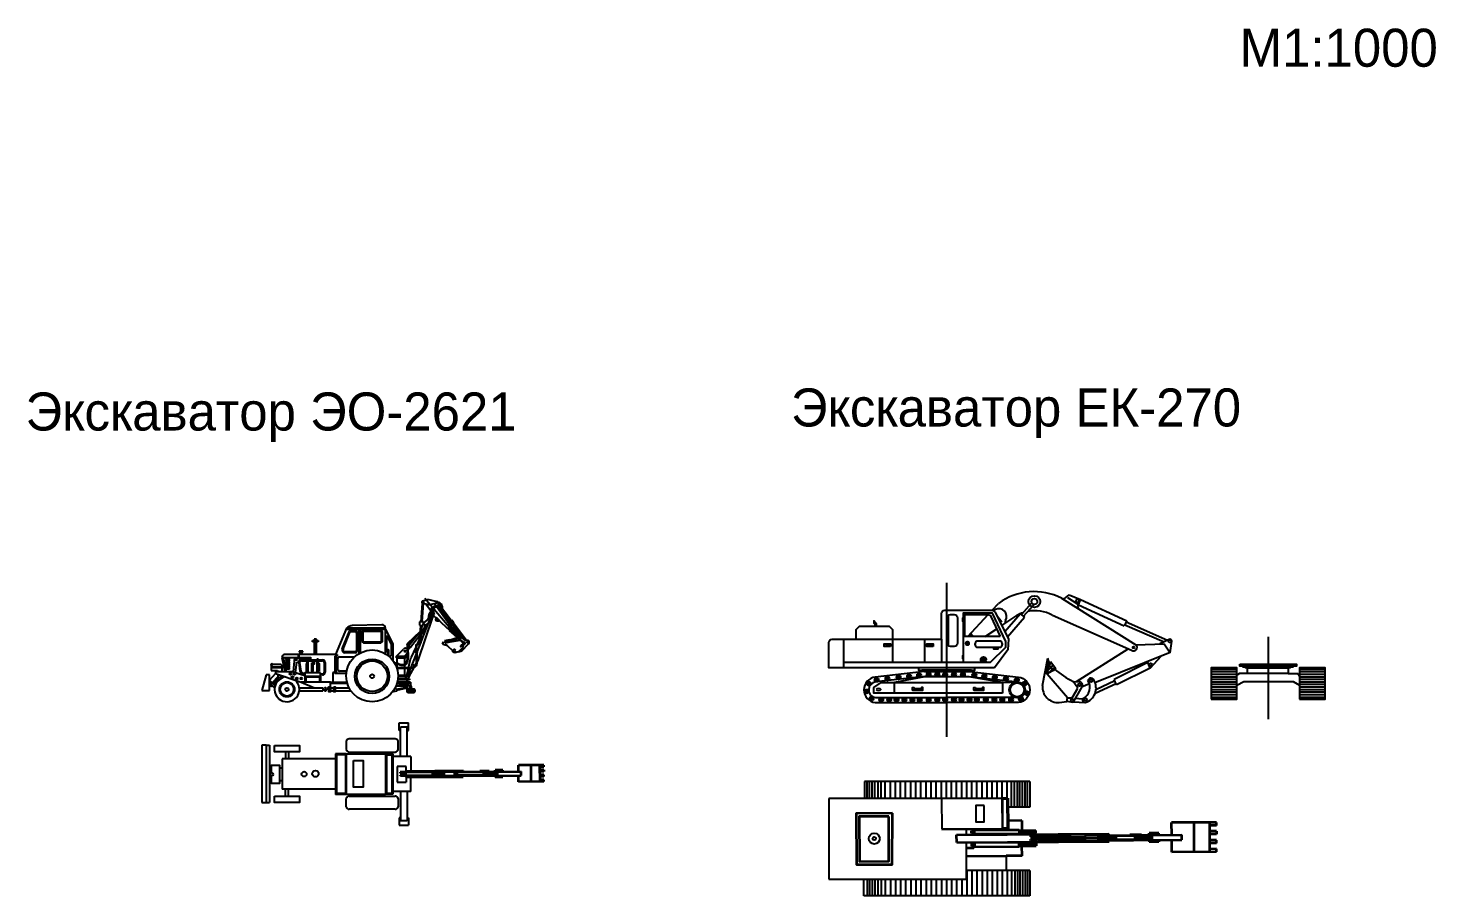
# Model space of a CAD drawing. Header units: millimetres. Extents: x 335.7 to 429.4, y 99.9 to 132.3.
# Drawn here: x 335.65 to 379.59, y 105.2 to 132.31 of the extents above; entities that cross this region are included whole.
import ezdxf

# ---------------------------------------------------------------- set-up
doc = ezdxf.new("R2010")
doc.units = ezdxf.units.MM
doc.linetypes.add('ACAD_ISO03W100', pattern=[30, 12, -18])
doc.layers.add('NABEREJNAJA', color=7, linetype='Continuous')
doc.layers.add('ПОС', color=7, linetype='Continuous')
pattern_1 = [(0, (333.09047, 101.65208), (0, 0.079375), [])]

msp = doc.modelspace()

# ---------------------------------------------------------------- hatches: boundary and pattern name
for points in [[(362.43, 113.073), (362.568, 113.073), (362.568, 112.997), (362.43, 112.997)], [(363.761, 113.073), (363.899, 113.073), (363.899, 112.997), (363.761, 112.997)], [(345.274, 112.305), (345.245, 112.305), (345.245, 112.377), (345.274, 112.377)], [(362.537, 111.989, 1), (362.41, 111.989, 1)], [(362.885, 112.028, 1), (362.758, 112.028, 1)], [(363.214, 112.065, 1), (363.087, 112.065, 1)], [(363.525, 112.1, 1), (363.398, 112.1, 1)], [(363.826, 112.12, 1), (363.7, 112.12, 1)], [(364.093, 112.12, 1), (363.966, 112.12, 1)], [(364.339, 112.12, 1), (364.212, 112.12, 1)], [(364.615, 112.12, 1), (364.488, 112.12, 1)], [(364.893, 112.12, 1), (364.766, 112.12, 1)], [(365.25, 112.1, 1), (365.123, 112.1, 1)], [(365.561, 112.065, 1), (365.434, 112.065, 1)], [(365.89, 112.028, 1), (365.763, 112.028, 1)], [(366.239, 111.989, 1), (366.112, 111.989, 1)], [(361.893, 111.59, 1), (361.767, 111.59, 1)], [(361.957, 111.833, 1), (361.831, 111.833, 1)], [(362.198, 111.951, 1), (362.072, 111.951, 1)], [(366.577, 111.951, 1), (366.45, 111.951, 1)], [(366.818, 111.833, 1), (366.691, 111.833, 1)], [(366.879, 111.538, 1), (366.752, 111.538, 1)], [(362.047, 111.37, 1), (361.92, 111.37, 1)], [(362.343, 111.332, 1), (362.216, 111.332, 1)], [(362.593, 111.332, 1), (362.466, 111.332, 1)], [(362.822, 111.332, 1), (362.695, 111.332, 1)], [(363.066, 111.332, 1), (362.94, 111.332, 1)], [(363.317, 111.332, 1), (363.19, 111.332, 1)], [(363.545, 111.332, 1), (363.418, 111.332, 1)], [(363.826, 111.332, 1), (363.7, 111.332, 1)], [(364.093, 111.332, 1), (363.966, 111.332, 1)], [(364.339, 111.332, 1), (364.212, 111.332, 1)], [(364.615, 111.332, 1), (364.488, 111.332, 1)], [(364.849, 111.332, 1), (364.722, 111.332, 1)], [(365.099, 111.332, 1), (364.972, 111.332, 1)], [(365.328, 111.332, 1), (365.201, 111.332, 1)], [(365.609, 111.332, 1), (365.482, 111.332, 1)], [(365.876, 111.332, 1), (365.749, 111.332, 1)], [(366.121, 111.332, 1), (365.994, 111.332, 1)], [(366.398, 111.332, 1), (366.271, 111.332, 1)], [(366.703, 111.354, 1), (366.576, 111.354, 1)]]:
    msp.add_hatch(color=256).paths.add_polyline_path(points)
h = msp.add_hatch(color=256)
edge = h.paths.add_edge_path()
edge.add_arc((364.97, 113.091), 0.0847, 0, 360)
h = msp.add_hatch(color=256)
edge = h.paths.add_edge_path()
edge.add_arc((365.47, 112.583), 0.0847, 0, 360)
h = msp.add_hatch()
h.set_pattern_fill('LINE', color=256, scale=0.025, style=0)
h.set_pattern_definition(pattern_1)
h.paths.add_polyline_path([(372.583, 112.33), (372.583, 111.347), (373.379, 111.347), (373.379, 112.33)])
h = msp.add_hatch()
h.set_pattern_fill('LINE', color=256, scale=0.025, style=0)
h.set_pattern_definition(pattern_1)
h.paths.add_polyline_path([(375.337, 111.347), (376.133, 111.347), (376.133, 112.33), (375.337, 112.33)])

# ---------------------------------------------------------------- linework, layer by layer
at = {"color": 1}
for p, q in [((364.321, 114.987), (364.321, 110.175)), ((348.034, 114.499), (349.136, 113.2)), ((347.52, 112.1), (348.349, 114.235))]:
    msp.add_line(p, q, dxfattribs=at)
for p, q in [((347.948, 114.351), (347.909, 113.765)), ((347.955, 113.762), (347.993, 114.345)), ((348.159, 114.457), (347.962, 114.405)), ((348.163, 114.292), (347.993, 114.334)), ((348.21, 114.12), (348.062, 114.316)), ((348.159, 114.457), (348.411, 114.403)), ((348.163, 114.292), (348.412, 114.357)), ((348.335, 114.337), (348.88, 113.586)), ((348.399, 114.25), (348.477, 114.308)), ((348.858, 113.802), (348.429, 114.372)), ((365.743, 114.124), (365.943, 114.341)), ((366.654, 113.988), (366.981, 114.353)), ((366.72, 113.936), (367.052, 114.306)), ((367.907, 114.499), (370.229, 113.049)), ((367.907, 114.499), (367.99, 114.486)), ((367.99, 114.486), (368.144, 114.608)), ((368.09, 114.52), (368.415, 114.315)), ((368.144, 114.608), (368.505, 114.458)), ((368.417, 114.236), (368.505, 114.458)), ((368.437, 114.299), (369.864, 113.638)), ((368.505, 114.458), (369.946, 113.8)), ((347.823, 112.552), (348.28, 113.911)), ((348.137, 113.852), (347.99, 113.737)), ((348.16, 114.01), (348.137, 113.852)), ((348.137, 113.852), (348.18, 113.949)), ((348.204, 113.77), (348.137, 113.852)), ((348.193, 114.037), (348.16, 114.01)), ((348.266, 114.087), (348.168, 113.954)), ((348.168, 113.954), (348.213, 113.937)), ((348.183, 114.041), (348.189, 114.057)), ((348.22, 114.027), (348.183, 114.041)), ((348.23, 113.978), (348.185, 113.863)), ((348.185, 113.863), (348.212, 113.824)), ((348.189, 114.057), (348.226, 114.043)), ((348.214, 114.101), (348.197, 114.054)), ((348.212, 113.824), (348.256, 113.939)), ((348.22, 114.027), (348.226, 114.043)), ((348.238, 114.092), (348.221, 114.045)), ((348.303, 113.996), (348.221, 114.026)), ((348.23, 113.978), (348.256, 113.939)), ((348.25, 113.922), (348.293, 113.905)), ((348.337, 113.996), (348.277, 114.171)), ((348.311, 114.069), (348.293, 113.905)), ((348.3, 113.967), (348.809, 113.504)), ((348.303, 113.996), (348.337, 113.996)), ((348.375, 113.874), (348.385, 113.905)), ((348.385, 113.905), (348.49, 113.808)), ((348.46, 113.795), (348.49, 113.808)), ((348.812, 113.767), (348.466, 114.216)), ((348.552, 114.104), (348.602, 114.141)), ((348.835, 113.784), (348.578, 114.123)), ((348.789, 113.749), (348.88, 113.819)), ((348.854, 113.799), (348.886, 113.758)), ((348.945, 113.734), (348.88, 113.819)), ((364.367, 113.963), (364.367, 113.027)), ((364.982, 113.302), (365.62, 113.991)), ((365.895, 113.951), (366.049, 113.769)), ((366.045, 113.649), (366.513, 113.961)), ((366.135, 113.466), (366.62, 114.015)), ((366.218, 113.299), (366.756, 113.908)), ((366.62, 114.015), (366.756, 113.908)), ((367.621, 113.972), (370.094, 112.879)), ((368.449, 114.161), (368.417, 114.236)), ((369.946, 113.8), (369.862, 113.638)), ((345.593, 113.564), (345.249, 112.741)), ((345.46, 112.922), (345.681, 113.474)), ((345.488, 112.911), (345.709, 113.462)), ((346.809, 113.527), (345.581, 113.527)), ((346.809, 113.564), (345.593, 113.564)), ((345.71, 113.463), (345.864, 113.463)), ((345.711, 113.493), (345.867, 113.493)), ((346.695, 113.675), (345.77, 113.647)), ((345.901, 113.423), (345.901, 112.873)), ((345.931, 113.425), (345.931, 112.871)), ((345.979, 113.527), (345.979, 112.773)), ((346.021, 113.527), (346.021, 112.796)), ((346.809, 112.768), (346.809, 113.564)), ((346.809, 113.527), (347.038, 113.072)), ((347.889, 113.46), (347.488, 113.076)), ((347.821, 113.367), (347.51, 113.07)), ((347.889, 113.453), (347.54, 113.01)), ((347.871, 113.767), (347.866, 113.659)), ((347.866, 113.659), (347.986, 113.653)), ((347.902, 113.657), (347.869, 113.163)), ((347.991, 113.761), (347.871, 113.767)), ((347.915, 113.161), (347.948, 113.654)), ((348.048, 113.649), (347.93, 113.381)), ((347.986, 113.653), (347.99, 113.761)), ((348.048, 113.649), (347.989, 113.721)), ((348.204, 113.77), (348.048, 113.649)), ((348.855, 113.665), (348.79, 113.749)), ((348.826, 113.524), (348.797, 113.49)), ((348.797, 113.49), (349.037, 113.284)), ((348.845, 113.727), (348.814, 113.768)), ((348.886, 113.758), (348.845, 113.727)), ((348.855, 113.665), (348.945, 113.734)), ((348.893, 113.602), (348.864, 113.568)), ((349.197, 113.258), (348.873, 113.679)), ((348.893, 113.602), (349.066, 113.305)), ((349.293, 113.184), (348.9, 113.7)), ((349.333, 113.182), (348.928, 113.721)), ((349.01, 113.402), (349.297, 113.181)), ((365.071, 113.392), (365.132, 113.302)), ((365.079, 113.4), (365.145, 113.302)), ((365.525, 113.302), (365.885, 113.542)), ((369.88, 113.672), (371.112, 113.143)), ((369.928, 113.765), (371.219, 113.194)), ((344.53, 113.138), (344.53, 113.178)), ((344.705, 113.138), (344.53, 113.138)), ((344.532, 113.178), (344.705, 113.178)), ((344.658, 113.223), (344.581, 113.223)), ((344.581, 113.223), (344.581, 113.178)), ((344.581, 113.138), (344.581, 112.741)), ((344.619, 113.178), (344.619, 113.138)), ((344.658, 113.178), (344.658, 113.223)), ((344.658, 112.741), (344.658, 113.138)), ((344.705, 113.178), (344.705, 113.138)), ((346.849, 113.336), (346.988, 113.06)), ((346.849, 112.824), (346.849, 113.336)), ((346.988, 113.06), (346.988, 112.708)), ((347.038, 113.072), (347.038, 112.561)), ((347.488, 112.944), (347.472, 112.927)), ((347.488, 113.069), (347.488, 113.076)), ((347.488, 113.059), (347.488, 112.915)), ((347.572, 112.953), (347.509, 112.887)), ((347.51, 113.069), (347.51, 113.07)), ((347.51, 113.059), (347.51, 112.885)), ((347.53, 112.989), (347.51, 112.968)), ((347.525, 112.994), (347.54, 113.01)), ((347.577, 112.949), (347.525, 112.994)), ((347.59, 112.965), (347.54, 113.01)), ((347.59, 112.965), (347.577, 112.949)), ((347.881, 113.335), (347.59, 112.965)), ((347.76, 112.997), (347.602, 112.638)), ((347.876, 113.259), (347.792, 113.068)), ((347.863, 113.135), (347.865, 113.163)), ((347.919, 113.133), (347.863, 113.135)), ((347.865, 113.163), (347.92, 113.161)), ((347.87, 113.135), (347.872, 113.098)), ((347.912, 113.133), (347.906, 113.096)), ((347.919, 113.133), (347.92, 113.161)), ((348.687, 113.103), (348.578, 113.115)), ((348.578, 113.114), (348.619, 113.054)), ((348.619, 113.054), (348.74, 113.025)), ((348.662, 113.176), (348.82, 113.216)), ((348.732, 113.116), (348.662, 113.176)), ((348.673, 113.091), (348.717, 113.128)), ((348.673, 113.091), (348.969, 112.799)), ((348.697, 113.146), (348.822, 113.178)), ((348.732, 113.116), (348.824, 113.139)), ((348.82, 113.216), (348.824, 113.139)), ((348.821, 113.198), (349.046, 113.275)), ((348.823, 113.16), (349.075, 113.247)), ((348.824, 113.143), (349.135, 113.187)), ((349.037, 113.284), (349.248, 113.076)), ((349.22, 112.966), (349.084, 112.829)), ((349.129, 113.255), (349.144, 113.192)), ((349.144, 113.192), (349.25, 113.115)), ((349.229, 113.083), (349.146, 113.01)), ((349.244, 113.067), (349.161, 112.994)), ((349.189, 112.855), (349.401, 113.077)), ((349.22, 112.966), (349.248, 113.076)), ((349.243, 113.058), (349.283, 113.073)), ((349.269, 113.119), (349.25, 113.115)), ((349.374, 113.183), (349.297, 113.181)), ((362.43, 113.073), (362.43, 112.997)), ((363.761, 113.073), (363.761, 112.997)), ((365.99, 113.302), (365.994, 113.307)), ((368.371, 111.897), (369.992, 112.924)), ((370.229, 113.049), (371.113, 113.075)), ((371.265, 113.216), (370.972, 113.075)), ((371.113, 113.075), (371.304, 112.797)), ((371.304, 112.797), (371.348, 113.158)), ((343.574, 112.648), (343.668, 112.206)), ((343.614, 112.652), (343.711, 112.206)), ((343.614, 112.652), (344.472, 112.652)), ((345.103, 112.741), (343.658, 112.741)), ((343.796, 112.589), (343.717, 112.589)), ((343.796, 112.532), (343.717, 112.532)), ((343.719, 112.625), (343.798, 112.625)), ((343.719, 112.568), (343.798, 112.568)), ((343.719, 112.506), (343.798, 112.506)), ((343.965, 112.652), (343.921, 112.206)), ((343.982, 112.607), (343.979, 112.581)), ((343.979, 112.581), (344.056, 112.577)), ((344.472, 112.619), (343.982, 112.607)), ((344.003, 112.18), (344.037, 112.504)), ((344.037, 112.504), (344.098, 112.504)), ((344.089, 112.652), (344.089, 112.741)), ((344.098, 112.493), (344.132, 112.22)), ((344.228, 112.852), (344.11, 112.852)), ((344.11, 112.852), (344.11, 112.816)), ((344.11, 112.816), (344.228, 112.816)), ((344.11, 112.652), (344.11, 112.741)), ((344.127, 112.496), (344.162, 112.223)), ((344.145, 112.741), (344.145, 112.816)), ((344.169, 112.852), (344.169, 112.816)), ((344.182, 112.576), (344.365, 112.576)), ((344.182, 112.546), (344.365, 112.546)), ((344.194, 112.741), (344.194, 112.816)), ((344.228, 112.816), (344.228, 112.852)), ((344.365, 112.491), (344.334, 112.46)), ((344.365, 112.168), (344.365, 112.611)), ((344.365, 112.611), (344.395, 112.611)), ((344.395, 112.168), (344.395, 112.611)), ((344.395, 112.576), (344.674, 112.576)), ((344.395, 112.546), (344.674, 112.546)), ((344.472, 112.652), (344.472, 112.619)), ((344.674, 112.168), (344.674, 112.611)), ((344.674, 112.611), (344.704, 112.611)), ((344.704, 112.168), (344.704, 112.611)), ((344.704, 112.576), (344.841, 112.576)), ((344.704, 112.546), (344.841, 112.546)), ((344.704, 112.491), (344.736, 112.46)), ((344.895, 112.493), (344.895, 112.188)), ((344.925, 112.493), (344.925, 112.188)), ((345.249, 112.741), (345.103, 112.741)), ((345.299, 112.694), (345.228, 112.694)), ((345.228, 112.694), (345.228, 112.152)), ((345.249, 112.741), (345.299, 112.741)), ((345.263, 112.694), (345.263, 112.152)), ((345.299, 112.741), (345.299, 112.694)), ((345.325, 112.274), (345.325, 112.616)), ((345.383, 112.67), (345.841, 112.67)), ((345.859, 112.828), (345.535, 112.828)), ((345.861, 112.798), (345.535, 112.798)), ((346.849, 112.824), (346.882, 112.793)), ((346.884, 112.888), (346.884, 112.717)), ((346.905, 112.888), (346.905, 112.701)), ((346.988, 112.708), (346.947, 112.664)), ((347.17, 112.71), (347.366, 112.914)), ((347.17, 112.677), (347.17, 112.71)), ((347.17, 112.642), (347.402, 112.642)), ((347.17, 112.474), (347.17, 112.642)), ((347.402, 112.642), (347.402, 112.429)), ((347.418, 112.71), (347.498, 112.791)), ((347.418, 112.677), (347.418, 112.71)), ((347.489, 112.662), (347.489, 112.782)), ((347.51, 112.811), (347.51, 112.66)), ((347.528, 112.327), (347.602, 112.638)), ((347.768, 112.8), (347.768, 112.575)), ((347.785, 112.482), (347.823, 112.552)), ((347.788, 112.8), (347.788, 112.575)), ((349.082, 112.828), (348.969, 112.799)), ((349.082, 112.828), (349.189, 112.855)), ((367.312, 111.772), (367.479, 112.631)), ((367.442, 112.196), (367.565, 112.528)), ((367.459, 112.527), (367.473, 112.455)), ((367.528, 112.454), (367.479, 112.631)), ((367.565, 112.528), (367.728, 112.307)), ((371.295, 112.809), (368.952, 111.856)), ((370.602, 112.491), (369.547, 111.964)), ((370.67, 112.315), (370.59, 112.522)), ((371.004, 112.681), (370.67, 112.315)), ((343.087, 112.113), (342.95, 111.621)), ((343.187, 112.113), (343.087, 112.113)), ((343.379, 112.152), (343.187, 111.938)), ((343.187, 111.621), (343.187, 112.113)), ((343.258, 112.461), (343.219, 112.422)), ((343.219, 112.422), (343.23, 112.411)), ((343.23, 112.411), (343.269, 112.449)), ((343.24, 112.37), (343.24, 112.245)), ((343.24, 112.36), (343.584, 112.36)), ((343.24, 112.341), (343.584, 112.341)), ((343.24, 112.245), (343.432, 112.245)), ((343.258, 112.41), (343.244, 112.424)), ((343.27, 112.42), (343.255, 112.435)), ((343.269, 112.449), (343.258, 112.461)), ((343.453, 112.053), (343.275, 111.854)), ((343.527, 112.43), (343.296, 112.43)), ((343.921, 112.206), (343.379, 112.206)), ((343.379, 112.206), (343.379, 112.152)), ((343.379, 112.152), (344.175, 111.881)), ((343.432, 112.245), (343.465, 112.206)), ((343.453, 112.053), (343.457, 112.126)), ((343.453, 112.053), (343.487, 112.021)), ((343.486, 112.022), (343.628, 112.067)), ((343.584, 112.206), (343.584, 112.37)), ((343.796, 112.471), (343.717, 112.471)), ((343.796, 112.41), (343.717, 112.41)), ((343.796, 112.35), (343.717, 112.35)), ((343.796, 112.29), (343.717, 112.29)), ((343.719, 112.446), (343.798, 112.446)), ((343.719, 112.386), (343.798, 112.386)), ((343.719, 112.326), (343.798, 112.326)), ((343.921, 112.206), (344.29, 112.09)), ((344.29, 112.09), (344.29, 111.881)), ((344.319, 112.065), (344.319, 111.881)), ((344.334, 112.46), (344.334, 112.225)), ((344.365, 112.195), (344.334, 112.225)), ((344.704, 112.195), (344.736, 112.225)), ((344.728, 112.033), (344.728, 112.065)), ((344.736, 112.46), (344.736, 112.225)), ((344.841, 112.134), (344.775, 112.134)), ((344.841, 112.104), (344.775, 112.104)), ((344.775, 112.065), (344.775, 111.881)), ((345.228, 112.182), (345.165, 112.182)), ((345.165, 112.182), (345.165, 111.881)), ((345.585, 112.152), (345.228, 112.152)), ((345.594, 112.22), (345.384, 112.22)), ((347.17, 112.327), (347.17, 112.453)), ((347.17, 112.294), (347.17, 112.307)), ((347.199, 112.1), (347.572, 112.1)), ((347.547, 112.055), (347.199, 112.055)), ((347.402, 112.407), (347.402, 112.324)), ((347.402, 112.304), (347.402, 112.1)), ((347.453, 112.055), (347.417, 111.983)), ((347.547, 112.055), (347.454, 111.878)), ((347.474, 112.1), (347.523, 112.308)), ((347.547, 112.055), (347.705, 112.34)), ((347.65, 112.435), (347.713, 112.408)), ((347.713, 112.408), (347.764, 112.473)), ((347.731, 112.386), (347.756, 112.432)), ((368.097, 111.388), (367.396, 112.202)), ((367.434, 112.266), (367.4, 112.224)), ((367.473, 112.455), (367.434, 112.266)), ((367.442, 112.196), (367.646, 112.417)), ((367.484, 112.151), (367.442, 112.196)), ((367.511, 112.382), (367.458, 112.382)), ((367.473, 112.455), (367.539, 112.455)), ((367.484, 112.151), (367.694, 112.352)), ((367.659, 112.243), (367.484, 112.151)), ((367.728, 112.307), (367.659, 112.243)), ((370.67, 112.315), (369.624, 111.791)), ((342.95, 111.621), (343.187, 111.621)), ((343.363, 111.77), (343.187, 111.938)), ((343.347, 111.705), (343.187, 111.867)), ((343.214, 111.806), (343.203, 111.796)), ((343.203, 111.796), (343.249, 111.747)), ((343.221, 111.833), (343.204, 111.816)), ((343.204, 111.816), (343.269, 111.748)), ((343.249, 111.747), (343.26, 111.757)), ((343.269, 111.748), (343.286, 111.767)), ((343.486, 112.021), (343.308, 111.822)), ((344.118, 111.705), (344.848, 111.705)), ((344.118, 111.605), (344.848, 111.605)), ((344.29, 111.881), (344.175, 111.881)), ((344.175, 111.881), (344.591, 111.705)), ((345.096, 111.881), (344.29, 111.881)), ((344.728, 112.033), (344.319, 112.033)), ((344.745, 112.033), (344.728, 112.033)), ((344.745, 112.033), (344.745, 111.881)), ((344.848, 111.705), (344.848, 111.605)), ((344.848, 111.705), (344.918, 111.61)), ((345.038, 111.731), (344.949, 111.61)), ((345.038, 111.705), (345.019, 111.705)), ((345.086, 111.705), (345.192, 111.705)), ((345.086, 111.605), (345.192, 111.605)), ((345.096, 111.731), (345.096, 111.881)), ((345.096, 111.881), (345.605, 111.881)), ((345.096, 111.846), (345.614, 111.846)), ((345.239, 111.705), (345.671, 111.705)), ((345.239, 111.605), (345.732, 111.605)), ((347.054, 111.584), (347.171, 111.608)), ((347.092, 111.672), (347.156, 111.685)), ((347.469, 111.75), (347.131, 111.75)), ((347.156, 111.685), (347.171, 111.608)), ((347.16, 111.663), (347.474, 111.726)), ((347.586, 111.845), (347.166, 111.844)), ((347.166, 111.634), (347.479, 111.698)), ((347.586, 111.878), (347.175, 111.877)), ((347.56, 111.95), (347.19, 111.95)), ((347.509, 111.983), (347.194, 111.983)), ((347.586, 111.776), (347.211, 111.844)), ((347.221, 111.807), (347.211, 111.844)), ((347.468, 111.753), (347.221, 111.808)), ((347.586, 111.774), (347.469, 111.75)), ((347.469, 111.75), (347.484, 111.673)), ((347.475, 111.64), (347.728, 111.64)), ((347.581, 111.692), (347.484, 111.673)), ((347.505, 111.667), (347.698, 111.667)), ((347.509, 111.983), (347.56, 111.983)), ((347.56, 111.983), (347.56, 111.95)), ((347.586, 111.878), (347.586, 111.845)), ((347.586, 111.845), (347.586, 111.776)), ((368.242, 111.388), (368.413, 111.692)), ((368.542, 111.733), (368.26, 111.244)), ((368.276, 111.901), (368.459, 111.892)), ((368.413, 111.692), (368.276, 111.901)), ((368.783, 111.823), (368.533, 111.727)), ((369.609, 111.825), (368.953, 111.523)), ((369.567, 111.92), (368.982, 111.644)), ((369.624, 111.791), (369.547, 111.964)), ((347.475, 111.587), (347.729, 111.587)), ((347.505, 111.56), (347.698, 111.56)), ((367.832, 111.245), (368.074, 111.274)), ((368.074, 111.274), (368.097, 111.388)), ((368.26, 111.244), (368.074, 111.274)), ((368.097, 111.388), (368.242, 111.388)), ((368.275, 111.27), (368.645, 111.246)), ((368.337, 111.377), (368.566, 111.362)), ((347.234, 110.61), (347.527, 110.61)), ((347.234, 110.374), (347.234, 110.61)), ((347.277, 110.374), (347.234, 110.374)), ((347.277, 109.556), (347.277, 110.469)), ((347.483, 110.469), (347.277, 110.469)), ((347.483, 109.556), (347.483, 110.469)), ((347.483, 110.374), (347.527, 110.374)), ((347.527, 110.374), (347.527, 110.61)), ((343.087, 109.907), (342.951, 109.907)), ((342.951, 109.907), (342.951, 108.122)), ((343.087, 109.907), (343.087, 108.121)), ((343.087, 109.907), (343.185, 109.907)), ((343.185, 109.907), (343.185, 108.124)), ((345.585, 110.033), (345.585, 109.773)), ((347.112, 110.11), (345.672, 110.11)), ((347.199, 109.773), (347.199, 110.033)), ((345.249, 109.482), (343.581, 109.482)), ((343.581, 109.482), (343.581, 108.536)), ((343.684, 109.7), (343.684, 109.482)), ((343.784, 109.7), (343.784, 109.482)), ((345.585, 109.643), (345.249, 109.643)), ((345.249, 109.643), (345.249, 108.375)), ((345.555, 109.613), (345.279, 109.613)), ((345.279, 109.613), (345.279, 108.405)), ((345.555, 109.613), (345.555, 108.405)), ((345.585, 109.643), (346.806, 109.643)), ((345.585, 109.643), (345.585, 108.375)), ((345.672, 109.697), (347.112, 109.697)), ((346.202, 109.697), (346.202, 109.643)), ((346.582, 109.697), (346.582, 109.643)), ((346.806, 109.643), (346.806, 108.375)), ((346.806, 109.643), (347.038, 109.643)), ((346.836, 109.613), (346.836, 108.406)), ((346.836, 109.613), (347.008, 109.613)), ((347.008, 109.613), (347.008, 108.406)), ((347.038, 109.643), (347.038, 108.376)), ((347.594, 109.556), (347.038, 109.556)), ((347.594, 109.556), (347.594, 109.103)), ((343.581, 109.194), (343.508, 109.194)), ((347.448, 109.241), (347.171, 109.241)), ((347.171, 109.241), (347.171, 108.755)), ((347.448, 109.102), (347.448, 109.241)), ((347.448, 108.91), (347.448, 109.102)), ((348.634, 109.079), (348.635, 108.954)), ((343.581, 108.8), (343.508, 108.8)), ((345.249, 108.536), (343.581, 108.536)), ((343.684, 108.323), (343.684, 108.536)), ((343.684, 108.323), (343.684, 108.536)), ((343.784, 108.323), (343.784, 108.536)), ((347.171, 108.755), (347.448, 108.755)), ((347.448, 108.91), (347.448, 108.755)), ((347.594, 108.464), (347.594, 108.911)), ((366.92, 108.775), (361.763, 108.775)), ((361.763, 108.775), (361.763, 108.25)), ((361.839, 108.25), (361.839, 108.775)), ((361.918, 108.25), (361.918, 108.775)), ((361.997, 108.25), (361.997, 108.775)), ((362.077, 108.25), (362.077, 108.775)), ((362.17, 108.775), (362.17, 108.25)), ((362.277, 108.25), (362.277, 108.775)), ((362.407, 108.25), (362.407, 108.775)), ((362.566, 108.25), (362.566, 108.775)), ((362.725, 108.25), (362.725, 108.775)), ((362.884, 108.25), (362.884, 108.775)), ((363.042, 108.25), (363.042, 108.775)), ((363.203, 108.25), (363.203, 108.775)), ((363.362, 108.25), (363.362, 108.775)), ((363.521, 108.25), (363.521, 108.775)), ((363.68, 108.25), (363.68, 108.775)), ((363.838, 108.25), (363.838, 108.775)), ((363.997, 108.25), (363.997, 108.775)), ((364.158, 108.25), (364.158, 108.775)), ((364.317, 108.25), (364.317, 108.775)), ((364.476, 108.25), (364.476, 108.775)), ((364.634, 108.25), (364.634, 108.775)), ((364.793, 108.25), (364.793, 108.775)), ((364.952, 108.25), (364.952, 108.775)), ((365.11, 108.25), (365.11, 108.775)), ((365.268, 108.25), (365.268, 108.775)), ((365.427, 108.25), (365.427, 108.775)), ((365.586, 108.25), (365.586, 108.775)), ((365.745, 108.25), (365.745, 108.775)), ((365.903, 108.25), (365.903, 108.775)), ((366.054, 108.251), (366.054, 108.775)), ((366.213, 108.251), (366.213, 108.775)), ((366.342, 107.979), (366.342, 108.775)), ((366.442, 107.979), (366.442, 108.775)), ((366.53, 107.979), (366.53, 108.775)), ((366.61, 107.979), (366.61, 108.775)), ((366.689, 107.979), (366.689, 108.775)), ((366.768, 107.979), (366.768, 108.775)), ((366.848, 107.979), (366.848, 108.775)), ((366.92, 108.775), (366.92, 107.977)), ((342.951, 108.122), (343.087, 108.121)), ((343.087, 108.121), (343.185, 108.121)), ((345.585, 108.375), (345.249, 108.375)), ((345.555, 108.405), (345.279, 108.405)), ((346.806, 108.375), (345.585, 108.375)), ((345.585, 107.984), (345.585, 108.245)), ((345.672, 108.321), (347.112, 108.321)), ((346.202, 108.321), (346.202, 108.375)), ((346.582, 108.321), (346.582, 108.375)), ((347.038, 108.376), (346.806, 108.376)), ((347.008, 108.406), (346.836, 108.406)), ((347.594, 108.464), (347.038, 108.464)), ((347.199, 108.245), (347.199, 107.984)), ((347.277, 108.462), (347.277, 107.549)), ((347.483, 108.462), (347.483, 107.549)), ((360.646, 108.25), (360.646, 105.731)), ((366.045, 108.25), (360.646, 108.25)), ((364.163, 108.25), (364.168, 107.291)), ((366.045, 108.251), (366.05, 107.299)), ((366.234, 108.251), (366.045, 108.251)), ((366.065, 108.231), (366.07, 107.319)), ((347.112, 107.908), (345.672, 107.908)), ((366.92, 107.977), (366.236, 107.977)), ((347.277, 107.644), (347.234, 107.644)), ((347.234, 107.644), (347.234, 107.408)), ((347.234, 107.408), (347.527, 107.408)), ((347.483, 107.549), (347.277, 107.549)), ((347.483, 107.644), (347.527, 107.644)), ((347.527, 107.644), (347.527, 107.408)), ((364.942, 107.117), (364.942, 107.295)), ((366.239, 107.3), (366.05, 107.299)), ((364.941, 105.731), (364.941, 106.877)), ((368.646, 107.095), (368.646, 106.938)), ((366.185, 106.453), (366.185, 106.002)), ((366.92, 106.002), (364.941, 106.002)), ((364.952, 106.002), (364.952, 105.206)), ((365.11, 106.002), (365.11, 105.206)), ((365.268, 106.002), (365.268, 105.206)), ((365.427, 106.002), (365.427, 105.206)), ((365.586, 106.002), (365.586, 105.206)), ((365.745, 106.002), (365.745, 105.206)), ((365.903, 106.002), (365.903, 105.206)), ((366.054, 106.002), (366.054, 105.206)), ((366.213, 106.002), (366.213, 105.206)), ((366.349, 106.002), (366.349, 105.206)), ((366.446, 106.002), (366.446, 105.206)), ((366.53, 106.002), (366.53, 105.206)), ((366.61, 106.002), (366.61, 105.206)), ((366.689, 106.002), (366.689, 105.206)), ((366.768, 106.002), (366.768, 105.206)), ((366.848, 106.002), (366.848, 105.206)), ((366.92, 106.002), (366.92, 105.205)), ((360.646, 105.731), (364.941, 105.731)), ((361.739, 105.205), (361.739, 105.709)), ((361.839, 105.731), (361.839, 105.206)), ((361.918, 105.731), (361.918, 105.206)), ((361.997, 105.731), (361.997, 105.206)), ((362.077, 105.731), (362.077, 105.206)), ((362.181, 105.206), (362.181, 105.731)), ((362.28, 105.731), (362.28, 105.206)), ((362.407, 105.731), (362.407, 105.206)), ((362.566, 105.731), (362.566, 105.206)), ((362.725, 105.731), (362.725, 105.206)), ((362.884, 105.731), (362.884, 105.206)), ((363.042, 105.731), (363.042, 105.206)), ((363.203, 105.731), (363.203, 105.206)), ((363.362, 105.731), (363.362, 105.206)), ((363.521, 105.731), (363.521, 105.206)), ((363.68, 105.731), (363.68, 105.206)), ((363.838, 105.731), (363.838, 105.206)), ((363.997, 105.731), (363.997, 105.206)), ((364.158, 105.731), (364.158, 105.206)), ((364.317, 105.731), (364.317, 105.206)), ((364.476, 105.731), (364.476, 105.206)), ((364.634, 105.731), (364.634, 105.206)), ((364.793, 105.731), (364.793, 105.206)), ((366.92, 105.205), (361.739, 105.205))]:
    msp.add_line(p, q)
at = {"color": 1, "linetype": 'ACAD_ISO03W100'}
for p, q in [((374.366, 110.72), (374.366, 113.3)), ((369.645, 107.008), (367.066, 107.008))]:
    msp.add_line(p, q, dxfattribs=at)
at = {"color": 7, "lineweight": 35}
for p, q in [((351.356, 108.772), (351.353, 109.29)), ((372.048, 106.572), (372.043, 107.497))]:
    msp.add_line(p, q, dxfattribs=at)
for points in [[(348.545, 114.322), (348.555, 114.309), (348.528, 114.288), (348.518, 114.3)], [(364.849, 113.876), (364.818, 113.876), (364.818, 113.787), (364.849, 113.787)], [(348.774, 113.578), (348.815, 113.618), (348.88, 113.551), (348.839, 113.51)], [(347.482, 113.069), (347.518, 113.069), (347.518, 113.059), (347.482, 113.059)], [(362.568, 112.997), (362.372, 112.997), (362.372, 113.073), (362.568, 113.073)], [(363.899, 112.997), (363.703, 112.997), (363.703, 113.073), (363.899, 113.073)], [(365.931, 112.94), (365.786, 112.94), (365.786, 112.918), (365.931, 112.918)], [(344.508, 112.479), (344.537, 112.479), (344.537, 112.226), (344.508, 112.226)], [(344.569, 112.448), (344.591, 112.448), (344.591, 112.491), (344.569, 112.491)], [(347.139, 112.642), (347.434, 112.642), (347.434, 112.677), (347.139, 112.677)], [(347.759, 112.809), (347.796, 112.809), (347.796, 112.8), (347.759, 112.8)], [(348.998, 112.87), (348.957, 112.907), (348.897, 112.842), (348.939, 112.805)], [(364.849, 112.707), (364.818, 112.707), (364.818, 112.617), (364.849, 112.617)], [(344.775, 112.168), (344.29, 112.168), (344.29, 112.065), (344.775, 112.065)], [(345.274, 112.305), (345.245, 112.305), (345.245, 112.377), (345.274, 112.377)], [(365.202, 112.324), (363.44, 112.324), (363.44, 112.259), (365.202, 112.259)], [(365.097, 112.259), (363.551, 112.259), (363.551, 112.226), (365.097, 112.226)], [(365.027, 112.226), (363.63, 112.226), (363.63, 112.209), (365.027, 112.209)], [(372.583, 111.347), (373.379, 111.347), (373.379, 112.33), (372.583, 112.33)], [(373.477, 112.445), (375.239, 112.445), (375.239, 112.38), (373.477, 112.38)], [(373.582, 112.38), (375.128, 112.38), (375.128, 112.347), (373.582, 112.347)], [(373.651, 112.347), (375.049, 112.347), (375.049, 112.33), (373.651, 112.33)], [(373.713, 112.33), (374.977, 112.33), (374.977, 112.154), (373.713, 112.154)], [(375.337, 111.347), (376.133, 111.347), (376.133, 112.33), (375.337, 112.33)], [(345.038, 111.731), (345.086, 111.731), (345.086, 111.579), (345.038, 111.579)], [(345.192, 111.731), (345.239, 111.731), (345.239, 111.579), (345.192, 111.579)], [(366.066, 111.533), (362.695, 111.533), (362.695, 111.874), (366.066, 111.874)], [(343.347, 109.905), (344.121, 109.905), (344.121, 109.7), (343.347, 109.7)], [(345.804, 109.431), (346.108, 109.431), (346.108, 108.599), (345.804, 108.599)], [(343.347, 108.323), (344.121, 108.323), (344.121, 108.118), (343.347, 108.118)], [(365.498, 108.032), (365.233, 108.032), (365.233, 107.514), (365.498, 107.514)]]:
    msp.add_lwpolyline(points, close=True)
for points in [[(365.818, 112.324), (360.646, 112.324), (360.646, 113.119, -0.414214), (360.746, 113.219), (364.163, 113.219), (364.163, 114.024, -0.414214), (364.263, 114.124), (365.747, 114.124, -0.284893), (365.836, 114.068), (366.254, 113.226), (366.234, 112.886), (365.818, 112.324)], [(364.329, 112.209), (363.63, 112.209), (362.092, 112.036, 0.893866), (362.092, 111.244), (364.354, 111.244)], [(364.329, 112.057), (363.639, 112.057), (362.109, 111.885, 0.880279), (362.101, 111.396), (364.354, 111.396)], [(364.329, 112.209), (365.027, 112.209), (366.566, 112.036, -0.893866), (366.566, 111.244), (364.354, 111.244)], [(364.329, 112.057), (365.019, 112.057), (366.549, 111.885, -0.880279), (366.556, 111.396), (364.354, 111.396)]]:
    msp.add_lwpolyline(points, format="xyb")
for points in [[(361.1, 112.504), (365.693, 112.504), (366.167, 112.968), (366.167, 113.152), (365.75, 114.037), (364.834, 114.037), (364.834, 113.876)], [(362.643, 112.504), (362.643, 113.515), (362.543, 113.615), (361.589, 113.615), (361.489, 113.515), (361.489, 113.219)], [(362.133, 113.615), (362.133, 113.694), (362.051, 113.792), (362.051, 113.724), (362.079, 113.694), (362.079, 113.615)], [(364.834, 113.787), (364.834, 112.707)], [(361.1, 113.219), (361.1, 112.324)], [(363.645, 112.504), (363.645, 113.219)], [(364.163, 113.219), (364.163, 112.504)], [(364.944, 113.102), (364.98, 113.087)], [(365.999, 113.161), (365.266, 113.161)], [(365.266, 112.969), (365.999, 112.969)], [(364.834, 112.617), (364.834, 112.504)], [(366.066, 111.874), (365.023, 112.042), (363.636, 112.042), (362.695, 111.874)], [(373.713, 112.154), (373.466, 112.154), (373.379, 112.094)], [(374.977, 112.154), (375.28, 112.154), (375.337, 112.072)], [(362.695, 111.533), (362.049, 111.533), (362.049, 111.711), (362.276, 111.874), (362.695, 111.874)], [(363.261, 111.625), (363.58, 111.625), (363.58, 111.71), (363.54, 111.71), (363.515, 111.673)], [(363.58, 111.625), (363.261, 111.625), (363.261, 111.71), (363.302, 111.71), (363.327, 111.673)], [(363.515, 111.673), (363.327, 111.673)], [(365.168, 111.625), (365.487, 111.625), (365.487, 111.71), (365.446, 111.71), (365.421, 111.673)], [(365.487, 111.625), (365.168, 111.625), (365.168, 111.71), (365.209, 111.71), (365.233, 111.673)], [(365.421, 111.673), (365.233, 111.673)], [(366.066, 111.874), (366.52, 111.888)], [(373.379, 111.789), (373.596, 111.901), (375.135, 111.901), (375.337, 111.789)], [(343.239, 108.961), (343.239, 108.728), (343.508, 108.728), (343.508, 109.273), (343.239, 109.273), (343.239, 109.039)]]:
    msp.add_lwpolyline(points)
for points in [[(364.561, 112.998), (364.438, 112.998, -0.414214), (364.338, 113.098), (364.338, 113.892, -0.414214), (364.438, 113.992), (364.561, 113.992, -0.414214), (364.661, 113.892), (364.661, 113.098, -0.414214)], [(365.997, 113.302), (364.893, 113.302), (364.893, 113.991), (365.612, 113.991, -0.291696), (365.703, 113.933)], [(346.148, 113.105), (346.635, 113.105, 0.414214), (346.715, 113.185), (346.715, 113.411, 0.414214), (346.635, 113.491), (346.148, 113.491, 0.414214), (346.068, 113.411), (346.068, 113.185, 0.414214)], [(346.148, 113.135), (346.635, 113.135, 0.414214), (346.685, 113.185), (346.685, 113.411, 0.414214), (346.635, 113.461), (346.148, 113.461, 0.414214), (346.098, 113.411), (346.098, 113.185, 0.414214)]]:
    msp.add_lwpolyline(points, format="xyb", close=True)
for centre, radius in [((347.974, 114.373), 0.0121), ((348.406, 114.38), 0.0121), ((367.061, 114.397), 0.183), ((367.061, 114.397), 0.091), ((368.406, 114.419), 0.0477), ((348.287, 114.074), 0.0121), ((348.411, 113.823), 0.0121), ((348.861, 113.499), 0.0121), ((347.89, 113.103), 0.0121), ((349.099, 113.285), 0.0121), ((349.275, 113.096), 0.0121), ((349.361, 113.124), 0.0121), ((370.159, 112.966), 0.0297), ((371.29, 113.164), 0.0407), ((346.39, 112.076), 0.809), ((346.39, 112.065), 0.537), ((346.39, 112.065), 0.478), ((347.428, 112.848), 0.0235), ((365.47, 112.583), 0.0847), ((343.843, 112.138), 0.0292), ((343.908, 112.039), 0.0292), ((343.971, 112.138), 0.0292), ((346.39, 112.065), 0.0621), ((362.473, 111.989), 0.0634), ((362.822, 112.028), 0.0634), ((363.151, 112.065), 0.0634), ((363.462, 112.1), 0.0634), ((363.763, 112.12), 0.0634), ((364.03, 112.12), 0.0634), ((364.275, 112.12), 0.0634), ((364.552, 112.12), 0.0634), ((364.83, 112.12), 0.0634), ((365.187, 112.1), 0.0634), ((365.498, 112.065), 0.0634), ((365.827, 112.028), 0.0634), ((366.175, 111.989), 0.0634), ((367.483, 112.191), 0.00993), ((367.542, 112.371), 0.00993), ((367.596, 112.313), 0.00993), ((367.642, 112.266), 0.00993), ((370.689, 112.432), 0.0405), ((343.732, 111.655), 0.237), ((343.732, 111.655), 0.209), ((343.732, 111.655), 0.0523), ((344.042, 111.998), 0.0292), ((344.179, 111.998), 0.0292), ((344.933, 111.705), 0.00796), ((344.933, 111.651), 0.00796), ((347.576, 111.732), 0.0145), ((361.83, 111.59), 0.0634), ((361.894, 111.833), 0.0634), ((362.135, 111.951), 0.0634), ((366.521, 111.64), 0.247), ((366.521, 111.64), 0.217), ((366.513, 111.951), 0.0634), ((366.754, 111.833), 0.0634), ((366.816, 111.538), 0.0634), ((368.466, 111.794), 0.0405), ((368.83, 111.919), 0.0405), ((361.984, 111.37), 0.0634), ((362.28, 111.332), 0.0634), ((362.53, 111.332), 0.0634), ((362.758, 111.332), 0.0634), ((363.003, 111.332), 0.0634), ((363.253, 111.332), 0.0634), ((363.482, 111.332), 0.0634), ((363.763, 111.332), 0.0634), ((364.03, 111.332), 0.0634), ((364.275, 111.332), 0.0634), ((364.552, 111.332), 0.0634), ((364.785, 111.332), 0.0634), ((365.036, 111.332), 0.0634), ((365.264, 111.332), 0.0634), ((365.545, 111.332), 0.0634), ((365.812, 111.332), 0.0634), ((366.058, 111.332), 0.0634), ((366.334, 111.332), 0.0634), ((366.64, 111.354), 0.0634), ((368.233, 111.321), 0.0405), ((368.663, 111.336), 0.0405), ((343.261, 109), 0.0447), ((344.268, 109.007), 0.0774), ((344.622, 109.019), 0.0995), ((362.064, 106.993), 0.17), ((362.064, 106.993), 0.0523)]:
    msp.add_circle(centre, radius)
for centre, radius, start, end in [((367.052, 112.851), 1.857, 62.5592, 126.6521), ((347.974, 114.373), 0.0342, 304.3663, 219.8401), ((348.407, 114.38), 0.0233, 283.4615, 79.1052), ((348.285, 114.068), 0.0268, 3.3253, 135.1049), ((348.435, 113.853), 0.0636, 161.4258, 292.9231), ((365.821, 114.2), 0.0601, 221.9639, 291.1352), ((365.953, 113.932), 0.24, 328.9152, 117.5372), ((366.276, 113.749), 0.132, 153.4349, 193.7744), ((367.076, 112.969), 1.141, 108.7818, 119.6163), ((367.076, 112.969), 1.141, 61.4791, 101.075), ((345.792, 113.373), 0.276, 94.5479, 136.0967), ((345.711, 113.461), 0.032, 88.6006, 155.3198), ((345.711, 113.461), 0.00199, 88.6006, 146.6568), ((345.851, 113.414), 0.0505, 9.7709, 75.259), ((345.851, 113.414), 0.0805, 7.7353, 78.3361), ((346.69, 113.555), 0.12, 4.0211, 87.7179), ((345.538, 112.884), 0.0866, 154.1738, 267.9954), ((347.428, 112.848), 0.0903, 321.0021, 133.1361), ((347.89, 113.103), 0.0182, 197.2118, 337.3841), ((349.156, 113.005), 0.0113, 147.6939, 293.1403), ((349.234, 113.072), 0.0113, 328.9958, 114.4422), ((349.275, 113.096), 0.0235, 289.7927, 103.3752), ((349.361, 113.124), 0.0609, 310.4364, 77.8415), ((365.307, 113.065), 0.104, 113.1994, 246.8006), ((365.958, 113.065), 0.104, 293.1994, 66.8006), ((370.159, 112.966), 0.108, 233.1626, 49.7257), ((371.29, 113.164), 0.0584, 354.3134, 115.3908), ((343.661, 112.655), 0.0869, 92.097, 184.2969), ((343.717, 112.607), 0.018, 83.0996, 270.7512), ((343.717, 112.55), 0.018, 83.0996, 270.7512), ((343.717, 112.488), 0.018, 83.0996, 270.7512), ((343.796, 112.607), 0.018, 269.2488, 96.9004), ((343.796, 112.55), 0.018, 269.2488, 96.9004), ((343.796, 112.488), 0.018, 269.2488, 96.9004), ((344.182, 112.492), 0.0842, 90.0262, 179.7618), ((344.182, 112.492), 0.0542, 90.0262, 179.7618), ((344.84, 112.492), 0.0842, 0.2382, 89.9738), ((344.84, 112.492), 0.0542, 0.2382, 89.9738), ((345.384, 112.61), 0.0596, 90.937, 174.7681), ((345.538, 112.884), 0.0566, 154.1738, 267.9954), ((345.847, 112.881), 0.0542, 282.0773, 352.0524), ((345.847, 112.881), 0.0842, 279.6832, 353.6254), ((346.894, 112.883), 0.0116, 24.4966, 155.5034), ((343.306, 112.364), 0.0671, 98.6137, 174.9383), ((343.732, 111.655), 0.388, 94.4617, 47.8654), ((343.517, 112.364), 0.0671, 5.0617, 81.3863), ((343.717, 112.428), 0.018, 83.0996, 270.7512), ((343.717, 112.368), 0.018, 83.0996, 270.7512), ((343.717, 112.308), 0.018, 83.0996, 270.7512), ((343.796, 112.428), 0.018, 269.2488, 96.9004), ((343.796, 112.368), 0.018, 269.2488, 96.9004), ((343.796, 112.308), 0.018, 269.2488, 96.9004), ((344.329, 112.328), 0.225, 208.8738, 259.8516), ((344.329, 112.328), 0.195, 208.8738, 258.2699), ((344.84, 112.188), 0.0842, 270.0262, 359.7618), ((344.84, 112.188), 0.0542, 270.0262, 359.7618), ((345.385, 112.28), 0.0596, 185.2319, 269.063), ((369.139, 113.815), 2.1, 220.3836, 221.2672), ((369.139, 113.815), 2.1, 222.3563, 223.899), ((369.139, 113.815), 2.1, 224.761, 225.7811), ((369.139, 113.815), 2.1, 226.3241, 245.7298), ((344.933, 111.623), 0.0201, 219.5838, 320.4162), ((347.063, 111.626), 0.0145, 235.7493, 56.7791), ((347.526, 111.613), 0.0575, 111.1849, 248.8151), ((347.6, 111.649), 0.0473, 21.5187, 158.4813), ((347.576, 111.732), 0.0432, 305.9942, 76.7402), ((347.677, 111.613), 0.0575, 291.1849, 68.8151), ((367.799, 111.732), 0.488, 175.318, 273.9378), ((368.466, 111.794), 0.0977, 321.3183, 94.0402), ((368.415, 111.721), 0.382, 293.9734, 34.0517), ((368.512, 111.695), 0.473, 294.2184, 36.2027), ((368.825, 111.904), 0.0983, 45.6914, 161.7354), ((347.063, 111.626), 0.0432, 234.736, 256.7402), ((368.651, 111.335), 0.0892, 155.1113, 307.9578), ((345.675, 110.019), 0.0912, 91.3423, 170.6077), ((347.109, 110.019), 0.0912, 9.3923, 88.6577), ((345.675, 109.788), 0.0912, 189.3923, 268.6577), ((347.109, 109.788), 0.0912, 271.3423, 350.6077), ((345.675, 108.23), 0.0912, 91.3423, 170.6077), ((347.109, 108.23), 0.0912, 9.3923, 88.6577), ((345.675, 107.999), 0.0912, 189.3923, 268.6577), ((347.109, 107.999), 0.0912, 271.3423, 350.6077)]:
    msp.add_arc(centre, radius, start, end)
at = {"extrusion": (0, 0, -1)}
msp.add_ellipse((362.195, 111.65), major_axis=(-0.077, 0), ratio=0.371182, dxfattribs=at)
for points, knots in [([(348.558, 114.2), (348.549, 114.207), (348.523, 114.226), (348.471, 114.251), (348.38, 114.252), (348.296, 114.232), (348.208, 114.178), (348.209, 114.119), (348.209, 114.082)], [0, 0, 0, 0, 0.0336988, 0.0993484, 0.1698252, 0.3006874, 0.3573574, 0.4598023, 0.4598023, 0.4598023, 0.4598023]), ([(348.427, 114.374), (348.442, 114.377), (348.488, 114.388), (348.518, 114.346), (348.539, 114.316)], [0, 0, 0, 0, 0.0416446, 0.1353173, 0.1353173, 0.1353173, 0.1353173]), ([(348.441, 114.356), (348.461, 114.362), (348.469, 114.362), (348.492, 114.341), (348.495, 114.337), (348.523, 114.304)], [0, 0, 0, 0, 0.08205272, 0.08205272, 0.09517224, 0.09517224, 0.09517224, 0.09517224]), ([(348.558, 114.2), (348.569, 114.217), (348.572, 114.226), (348.558, 114.253), (348.556, 114.257), (348.532, 114.291)], [0, 0, 0, 0, 0.08205272, 0.08205272, 0.09517224, 0.09517224, 0.09517224, 0.09517224]), ([(348.572, 114.182), (348.579, 114.195), (348.602, 114.236), (348.57, 114.276), (348.547, 114.303)], [0, 0, 0, 0, 0.0416446, 0.1339451, 0.1339451, 0.1339451, 0.1339451]), ([(348.578, 114.124), (348.549, 114.163), (348.523, 114.195), (348.449, 114.225), (348.404, 114.223), (348.334, 114.209), (348.307, 114.2), (348.267, 114.179), (348.256, 114.17), (348.245, 114.153), (348.241, 114.141), (348.239, 114.112), (348.239, 114.098), (348.235, 114.079)], [0, 0, 0, 0, 0.1435409, 0.1435409, 0.2870817, 0.2870817, 0.3787891, 0.3787891, 0.4345405, 0.4345405, 0.490292, 0.490292, 0.5296376, 0.5296376, 0.5296376, 0.5296376]), ([(347.768, 112.809), (347.762, 112.87), (347.754, 112.95), (347.766, 113.055), (347.819, 113.083), (347.851, 113.099), (347.872, 113.109)], [0, 0, 0, 0, 0.1879952, 0.2494579, 0.2864741, 0.3580508, 0.3580508, 0.3580508, 0.3580508]), ([(347.788, 112.811), (347.784, 112.851), (347.78, 112.89), (347.779, 112.954), (347.779, 112.979), (347.782, 113.021), (347.786, 113.036), (347.799, 113.051), (347.814, 113.059), (347.845, 113.071), (347.861, 113.075), (347.877, 113.09)], [0, 0, 0, 0, 0.1218594, 0.1218594, 0.1952685, 0.1952685, 0.2488697, 0.2488697, 0.3024708, 0.3024708, 0.3541532, 0.3541532, 0.3541532, 0.3541532]), ([(349.129, 113.255), (349.127, 113.264), (349.124, 113.28), (349.115, 113.301), (349.097, 113.31), (349.081, 113.308), (349.07, 113.306), (349.066, 113.305)], [0, 0, 0, 0, 0.02782899, 0.04967725, 0.06458861, 0.08436299, 0.09695023, 0.09695023, 0.09695023, 0.09695023]), ([(347.489, 112.662), (347.484, 112.613), (347.476, 112.536), (347.432, 112.432), (347.349, 112.411), (347.271, 112.422), (347.206, 112.459), (347.139, 112.49), (347.109, 112.469), (347.1, 112.464)], [0, 0, 0, 0, 0.1491957, 0.2344014, 0.3124261, 0.3834759, 0.4670497, 0.5448584, 0.5731791, 0.5731791, 0.5731791, 0.5731791]), ([(347.51, 112.66), (347.503, 112.61), (347.499, 112.558), (347.472, 112.476), (347.459, 112.446), (347.409, 112.404), (347.376, 112.397), (347.315, 112.395), (347.285, 112.4), (347.227, 112.422), (347.198, 112.441), (347.152, 112.46), (347.14, 112.462), (347.124, 112.456), (347.118, 112.452), (347.112, 112.447)], [0, 0, 0, 0, 0.1532708, 0.1532708, 0.2340875, 0.2340875, 0.3149043, 0.3149043, 0.3957211, 0.3957211, 0.4917499, 0.4917499, 0.5494814, 0.5494814, 0.5728952, 0.5728952, 0.5728952, 0.5728952]), ([(347.768, 112.575), (347.768, 112.533), (347.767, 112.491), (347.749, 112.371), (347.674, 112.333), (347.532, 112.327), (347.467, 112.325), (347.343, 112.324), (347.28, 112.327), (347.2, 112.327), (347.183, 112.327), (347.159, 112.327)], [0, 0, 0, 0, 0.1266068, 0.1266068, 0.3798205, 0.3798205, 0.567506, 0.567506, 0.7551916, 0.7551916, 0.8067472, 0.8067472, 0.8067472, 0.8067472]), ([(347.788, 112.575), (347.787, 112.529), (347.787, 112.476), (347.773, 112.405), (347.734, 112.352), (347.652, 112.308), (347.545, 112.31), (347.411, 112.302), (347.283, 112.307), (347.191, 112.307), (347.165, 112.307)], [0, 0, 0, 0, 0.1350641, 0.1593781, 0.2151874, 0.3261371, 0.4227087, 0.5315597, 0.7295345, 0.8071977, 0.8071977, 0.8071977, 0.8071977])]:
    msp.add_open_spline(points, degree=3, knots=knots)
at = {"layer": 'NABEREJNAJA', "color": 7, "lineweight": 35}
for p, q in [((350.043, 109.096, 10.223), (349.752, 109.095, 10.223)), ((370.406, 107.116, 12.779), (370.043, 107.114, 12.779))]:
    msp.add_line(p, q, dxfattribs=at)
at = {"layer": 'ПОС', "color": 7, "lineweight": 35}
for p, q in [((347.431, 109.068), (347.27, 109.068)), ((347.27, 109.068), (347.27, 109.04)), ((347.448, 109.041), (347.27, 109.04)), ((347.271, 108.951), (347.27, 108.979)), ((347.448, 108.979), (347.27, 108.979)), ((347.37, 109.041), (347.371, 108.979)), ((347.431, 109.068), (347.431, 109.041)), ((347.432, 108.952), (347.432, 108.979)), ((347.448, 109.102), (349.229, 109.116)), ((348.281, 109.065), (347.448, 109.061)), ((347.448, 108.96), (348.281, 108.964)), ((348.281, 108.964), (348.281, 109.065)), ((348.281, 109.046), (348.634, 109.047)), ((348.281, 108.984), (348.635, 108.986)), ((348.634, 109.079), (351.044, 109.092)), ((348.635, 108.954), (351.045, 108.966)), ((348.971, 109.049), (349.049, 109.05)), ((348.972, 108.988), (348.971, 109.049)), ((348.972, 108.988), (349.049, 108.988)), ((349.049, 109.069), (349.882, 109.074)), ((349.049, 108.968), (349.049, 109.069)), ((349.882, 108.973), (349.049, 108.968)), ((349.229, 109.083), (349.229, 109.116)), ((349.882, 108.973), (349.882, 109.074)), ((349.882, 109.054), (350.305, 109.056)), ((349.882, 108.992), (350.305, 108.995)), ((350.474, 109.135), (350.234, 109.134)), ((350.234, 109.088), (350.234, 109.134)), ((350.305, 108.995), (350.305, 109.056)), ((350.474, 109.089), (350.474, 109.135)), ((351.745, 109.292), (350.961, 109.288)), ((350.962, 109.092), (350.961, 109.288)), ((350.964, 108.77), (350.963, 108.966)), ((351.045, 108.966), (351.044, 109.092)), ((351.63, 108.774), (351.627, 109.291)), ((351.745, 109.24), (351.627, 109.239)), ((351.746, 109.138), (351.628, 109.137)), ((351.746, 109.086), (351.628, 109.085)), ((351.747, 108.98), (351.629, 108.98)), ((351.745, 109.24), (351.745, 109.292)), ((351.746, 109.138), (351.746, 109.086)), ((351.747, 108.928), (351.747, 108.98)), ((347.432, 108.952), (347.271, 108.951)), ((347.448, 108.91), (349.23, 108.924)), ((349.23, 108.957), (349.23, 108.924)), ((350.235, 108.962), (350.235, 108.916)), ((350.475, 108.913), (350.235, 108.912)), ((350.475, 108.963), (350.475, 108.918)), ((351.748, 108.774), (350.964, 108.77)), ((351.747, 108.928), (351.629, 108.928)), ((351.748, 108.827), (351.63, 108.826)), ((351.748, 108.774), (351.748, 108.827)), ((366.214, 108.232), (366.065, 108.231)), ((366.214, 108.232), (366.219, 107.32)), ((366.234, 108.251), (366.239, 107.3)), ((364.168, 107.291), (366.05, 107.299)), ((365.096, 107.237), (365.193, 107.237)), ((365.096, 107.159), (365.096, 107.237)), ((365.172, 107.237), (365.172, 107.296)), ((365.193, 107.262), (366.581, 107.269)), ((365.193, 107.135), (365.193, 107.262)), ((366.07, 107.319), (366.219, 107.32)), ((366.67, 107.556), (366.238, 107.553)), ((366.581, 107.269), (366.581, 107.143)), ((366.581, 107.244), (367.11, 107.247)), ((366.67, 107.556), (366.672, 107.245)), ((367.11, 107.17), (367.11, 107.247)), ((372.743, 107.5), (371.343, 107.493)), ((371.346, 107.109), (371.343, 107.493)), ((372.538, 106.574), (372.533, 107.499)), ((372.744, 107.407), (372.533, 107.406)), ((372.745, 107.225), (372.534, 107.224)), ((372.744, 107.407), (372.743, 107.5)), ((372.745, 107.225), (372.745, 107.132)), ((364.634, 107.115), (369.389, 107.14)), ((364.636, 106.875), (364.634, 107.115)), ((364.636, 106.875), (369.39, 106.9)), ((365.096, 107.159), (365.193, 107.16)), ((365.098, 106.835), (365.195, 106.836)), ((365.098, 106.835), (365.098, 106.758)), ((365.172, 107.16), (365.173, 107.118)), ((365.174, 106.836), (365.174, 106.878)), ((366.581, 107.143), (365.193, 107.135)), ((366.583, 106.868), (365.195, 106.86)), ((365.195, 106.86), (365.196, 106.734)), ((366.581, 107.167), (367.11, 107.17)), ((366.584, 106.742), (366.583, 106.868)), ((366.583, 106.843), (367.112, 106.846)), ((366.583, 106.766), (367.112, 106.769)), ((366.672, 107.168), (366.673, 107.126)), ((366.674, 106.844), (366.674, 106.886)), ((367.142, 107.081), (366.94, 107.08)), ((366.94, 107.08), (366.94, 107.046)), ((367.163, 107.047), (366.94, 107.046)), ((367.163, 106.97), (366.941, 106.969)), ((366.941, 106.934), (366.941, 106.969)), ((367.142, 106.936), (366.941, 106.934)), ((367.041, 107.17), (367.041, 107.128)), ((367.043, 106.888), (367.043, 106.846)), ((367.066, 107.046), (367.066, 106.969)), ((367.071, 107.128), (367.07, 107.17)), ((367.072, 106.888), (367.072, 106.846)), ((367.092, 107.128), (367.092, 107.17)), ((367.094, 106.888), (367.094, 106.846)), ((367.112, 106.846), (367.112, 106.769)), ((367.142, 107.081), (367.142, 107.047)), ((367.142, 106.936), (367.142, 106.97)), ((368.204, 107.077), (367.163, 107.071)), ((367.163, 107.071), (367.163, 106.945)), ((367.163, 106.945), (368.204, 106.951)), ((368.204, 106.951), (368.204, 107.077)), ((368.204, 107.052), (368.646, 107.055)), ((368.204, 106.975), (368.646, 106.978)), ((368.646, 107.095), (371.658, 107.111)), ((368.646, 106.938), (371.659, 106.954)), ((369.067, 107.057), (369.164, 107.058)), ((369.067, 106.98), (369.067, 107.057)), ((369.067, 106.98), (369.164, 106.98)), ((369.164, 107.082), (370.205, 107.088)), ((369.165, 106.956), (369.164, 107.082)), ((370.206, 106.961), (369.165, 106.956)), ((369.389, 107.099), (369.389, 107.14)), ((369.39, 106.942), (369.39, 106.9)), ((370.206, 106.961), (370.205, 107.088)), ((370.205, 107.063), (370.734, 107.066)), ((370.205, 106.986), (370.734, 106.989)), ((370.945, 107.164), (370.645, 107.163)), ((370.646, 107.105), (370.645, 107.163)), ((370.646, 106.948), (370.647, 106.891)), ((370.947, 106.893), (370.647, 106.891)), ((370.734, 106.989), (370.734, 107.066)), ((370.946, 107.107), (370.945, 107.164)), ((370.946, 106.95), (370.947, 106.893)), ((371.348, 106.568), (371.346, 106.952)), ((371.659, 106.954), (371.658, 107.111)), ((372.745, 107.132), (372.535, 107.131)), ((372.746, 106.944), (372.536, 106.943)), ((372.747, 106.851), (372.536, 106.849)), ((372.747, 106.851), (372.746, 106.944)), ((365.175, 106.699), (364.941, 106.698)), ((364.941, 106.448), (366.185, 106.453)), ((365.098, 106.758), (365.195, 106.759)), ((365.175, 106.699), (365.174, 106.759)), ((365.196, 106.734), (366.584, 106.742)), ((366.676, 106.456), (366.185, 106.453)), ((366.676, 106.456), (366.674, 106.767)), ((372.748, 106.576), (371.348, 106.568)), ((372.748, 106.669), (372.537, 106.668)), ((372.748, 106.576), (372.748, 106.669))]:
    msp.add_line(p, q, dxfattribs=at)
for points in [[(362.628, 107.787), (361.496, 107.782), (361.504, 106.182), (362.627, 106.187)], [(362.519, 107.686), (361.596, 107.682), (361.604, 106.282), (362.517, 106.286)]]:
    msp.add_lwpolyline(points, close=True, dxfattribs=at)

# ---------------------------------------------------------------- texts
at = {"color": 6}
msp.add_text('М1:1000', height=1.189, dxfattribs=at).set_placement((373.466, 131.101))
for s, p in [('Экскаватор ЭО-2621', (335.573, 119.739)), ('Экскаватор ЕК-270', (359.463, 119.865))]:
    msp.add_text(s, height=1.18902).set_placement(p)

doc.saveas('drawing.dxf')
